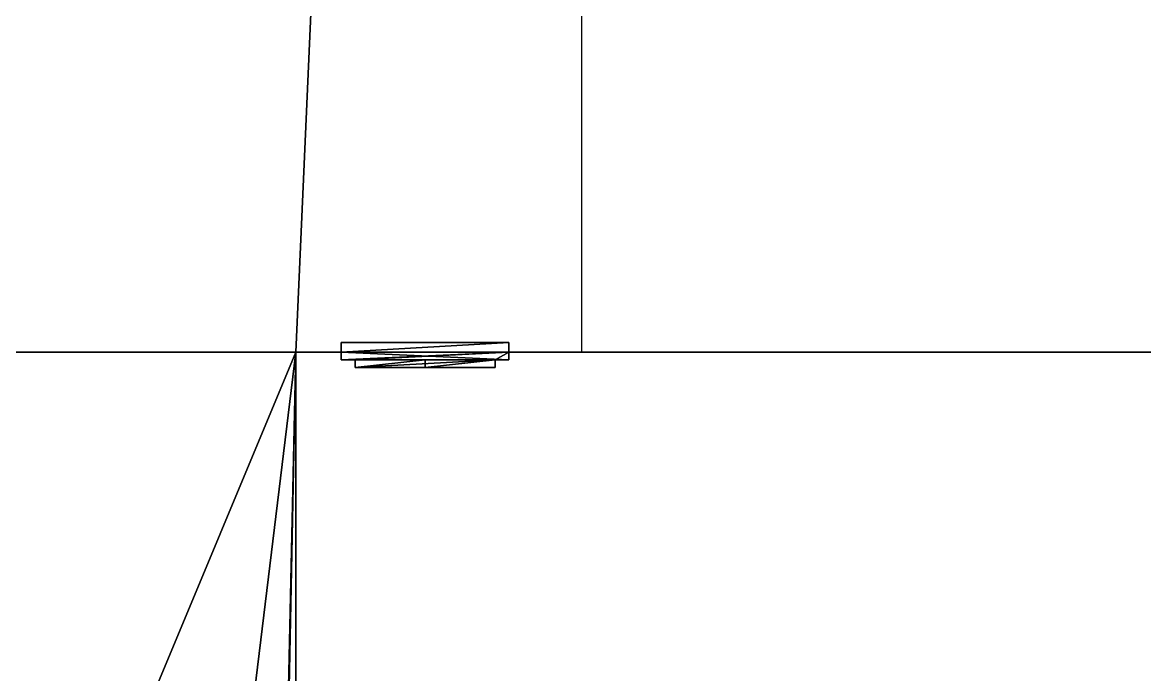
# Model space of a CAD drawing. Header units: metres. Extents: x -124 to 108, y 0 to 201.
# Drawn here: x 97.6 to 102.8, y 29.42 to 32.44 of the extents above; entities that cross this region are included whole.
import ezdxf

# ---------------------------------------------------------------- set-up
doc = ezdxf.new("R2010")
doc.units = ezdxf.units.M
doc.layers.get('0').update_dxf_attribs({"true_color": 0xff5454})

# ---------------------------------------------------------------- blocks, each defined once
blk = doc.blocks.new('door_ii')
for p, q in [((0, 2.0383), (0, 1.962)), ((0, 2.0383), (0, 2.0383, 0.046)), ((0, 1.962), (0, 2.0383, 0.046)), ((0.7777, 1.962), (0.7777, 2.0383)), ((0.7777, 2.0383), (0.7777, 2.0383, 0.046)), ((0.7777, 1.962), (0.7777, 2.0383, 0.046)), ((0.7777, 1.962, -0.0349), (0, 1.962, -0.0349)), ((0, 1.962, -0.0349), (0, 0, -0.0349)), ((0, 1.962), (0, 0)), ((0, 1.962), (0, 1.962, -0.0349)), ((0, 1.962), (0.7777, 1.962)), ((0.3889, 1.9314, -0.0714), (0.0643, 1.6068, -0.0714)), ((0.3889, 1.9314, -0.0349), (0.0643, 1.6068, -0.0349)), ((0.7134, 1.6068, -0.0714), (0.3889, 1.9314, -0.0714)), ((0.7134, 1.6068, -0.0349), (0.3889, 1.9314, -0.0349)), ((0.3889, 1.9314, -0.0714), (0.3889, 1.9314, -0.0349)), ((0.7777, 0, -0.0349), (0.7777, 1.962, -0.0349)), ((0.7777, 0), (0.7777, 1.962)), ((0.7777, 1.962), (0.7777, 1.962, -0.0349)), ((0.0643, 1.6068, -0.0714), (0.0643, 0, -0.0714)), ((0.0643, 1.6068, -0.0714), (0.0643, 1.6068, -0.0349)), ((0.0643, 1.6068, -0.0349), (0.0643, 0, -0.0349)), ((0.7134, 0, -0.0714), (0.7134, 1.6068, -0.0714)), ((0.7134, 0, -0.0349), (0.7134, 1.6068, -0.0349)), ((0.7134, 1.6068, -0.0714), (0.7134, 1.6068, -0.0349)), ((0, 0, -0.0349), (0.0643, 0, -0.0349)), ((0, 0), (0.7777, 0)), ((0, 0), (0, 0, -0.0349)), ((0.0643, 0, -0.0714), (0.0643, 0, -0.0349)), ((0.0643, 0, -0.0714), (0.7134, 0, -0.0714)), ((0.7134, 0, -0.0714), (0.7134, 0, -0.0349)), ((0.7134, 0, -0.0349), (0.7777, 0, -0.0349)), ((0.7777, 0), (0.7777, 0, -0.0349))]:
    blk.add_line(p, q)
at = {"color": 35, "true_color": 0x927150}
for p, q in [((0.7777, 2.0383), (0, 2.0383)), ((0.7777, 2.0383, 0.046), (0, 2.0383, 0.046))]:
    blk.add_line(p, q, dxfattribs=at)
at = {"color": 45, "true_color": 0xaa8f5f}
mesh = blk.add_polyface(dxfattribs=at)
corners = [(0, 2.0383), (0, 1.962), (0, 2.0383, 0.046)]
mesh.append_faces([[corners[k] for k in face] for face in [(0, 1, 2)]], dxfattribs={"color": 45})
mesh = blk.add_polyface(dxfattribs=at)
corners = [(0, 2.0383, 0.046), (0.7777, 2.0383), (0, 2.0383), (0.7777, 2.0383, 0.046)]
mesh.append_faces([[corners[k] for k in face] for face in [(0, 1, 2), (1, 0, 3)]], dxfattribs={"vtx0": -1, "color": 45})
at = {"color": 35, "true_color": 0x927150}
mesh = blk.add_polyface(dxfattribs=at)
corners = [(0.7777, 1.962), (0, 2.0383, 0.046), (0, 1.962), (0.7777, 2.0383, 0.046)]
mesh.append_faces([[corners[k] for k in face] for face in [(0, 1, 2), (1, 0, 3)]], dxfattribs={"vtx0": -1, "color": 35})
at = {"color": 45, "true_color": 0xaa8f5f}
mesh = blk.add_polyface(dxfattribs=at)
corners = [(0.7777, 2.0383, 0.046), (0.7777, 1.962), (0.7777, 2.0383)]
mesh.append_faces([[corners[k] for k in face] for face in [(0, 1, 2)]], dxfattribs={"color": 45})
mesh = blk.add_polyface(dxfattribs=at)
corners = [(0.7777, 0, -0.0349), (0.7134, 1.6068, -0.0349), (0.7134, 0, -0.0349), (0.0643, 0, -0.0349), (0, 1.962, -0.0349), (0, 0, -0.0349), (0.0643, 1.6068, -0.0349), (0.3889, 1.9314, -0.0349), (0.7777, 1.962, -0.0349)]
mesh.append_faces([[corners[k] for k in face] for face in [(0, 1, 2), (3, 4, 5)]], dxfattribs={"vtx0": -1, "color": 45})
mesh.append_faces([[corners[k] for k in face] for face in [(4, 7, 8), (8, 1, 0)]], dxfattribs={"vtx0": -1, "vtx1": -1, "color": 45})
mesh.append_faces([[corners[k] for k in face] for face in [(4, 3, 6), (4, 6, 7), (8, 7, 1)]], dxfattribs={"vtx0": -1, "vtx2": -1, "color": 45})
mesh = blk.add_polyface(dxfattribs=at)
corners = [(0.7777, 1.962), (0, 1.962, -0.0349), (0.7777, 1.962, -0.0349), (0, 1.962)]
mesh.append_faces([[corners[k] for k in face] for face in [(0, 1, 2), (1, 0, 3)]], dxfattribs={"vtx0": -1, "color": 45})
mesh = blk.add_polyface(dxfattribs=at)
corners = [(0, 1.962, -0.0349), (0, 0), (0, 0, -0.0349), (0, 1.962)]
mesh.append_faces([[corners[k] for k in face] for face in [(0, 1, 2), (1, 0, 3)]], dxfattribs={"vtx0": -1, "color": 45})
mesh = blk.add_polyface(dxfattribs=at)
corners = [(0.3889, 1.9314, -0.0714), (0.0643, 1.6068, -0.0349), (0.0643, 1.6068, -0.0714), (0.3889, 1.9314, -0.0349)]
mesh.append_faces([[corners[k] for k in face] for face in [(0, 1, 2), (1, 0, 3)]], dxfattribs={"vtx0": -1, "color": 45})
at = {"color": 28, "true_color": 0x130f0a}
mesh = blk.add_polyface(dxfattribs=at)
corners = [(0.7134, 0, -0.0714), (0.0643, 1.6068, -0.0714), (0.0643, 0, -0.0714), (0.3889, 1.9314, -0.0714), (0.7134, 1.6068, -0.0714)]
mesh.append_faces([[corners[k] for k in face] for face in [(0, 1, 2), (3, 0, 4)]], dxfattribs={"vtx0": -1, "color": 28})
mesh.append_faces([[corners[k] for k in face] for face in [(1, 0, 3)]], dxfattribs={"vtx0": -1, "vtx1": -1, "color": 28})
at = {"color": 45, "true_color": 0xaa8f5f}
mesh = blk.add_polyface(dxfattribs=at)
corners = [(0.3889, 1.9314, -0.0349), (0.7134, 1.6068, -0.0714), (0.7134, 1.6068, -0.0349), (0.3889, 1.9314, -0.0714)]
mesh.append_faces([[corners[k] for k in face] for face in [(0, 1, 2), (1, 0, 3)]], dxfattribs={"vtx0": -1, "color": 45})
mesh = blk.add_polyface(dxfattribs=at)
corners = [(0.7777, 1.962), (0.7777, 0, -0.0349), (0.7777, 0), (0.7777, 1.962, -0.0349)]
mesh.append_faces([[corners[k] for k in face] for face in [(0, 1, 2), (1, 0, 3)]], dxfattribs={"vtx0": -1, "color": 45})
mesh = blk.add_polyface(dxfattribs=at)
corners = [(0.0643, 1.6068, -0.0714), (0.0643, 0, -0.0349), (0.0643, 0, -0.0714), (0.0643, 1.6068, -0.0349)]
mesh.append_faces([[corners[k] for k in face] for face in [(0, 1, 2), (1, 0, 3)]], dxfattribs={"vtx0": -1, "color": 45})
mesh = blk.add_polyface(dxfattribs=at)
corners = [(0.7134, 1.6068, -0.0349), (0.7134, 0, -0.0714), (0.7134, 0, -0.0349), (0.7134, 1.6068, -0.0714)]
mesh.append_faces([[corners[k] for k in face] for face in [(0, 1, 2), (1, 0, 3)]], dxfattribs={"vtx0": -1, "color": 45})
mesh = blk.add_polyface(dxfattribs=at)
corners = [(0, 0), (0.0643, 0, -0.0349), (0, 0, -0.0349), (0.7134, 0, -0.0349), (0.7777, 0, -0.0349), (0.7777, 0), (0.7134, 0, -0.0714), (0.0643, 0, -0.0714)]
mesh.append_faces([[corners[k] for k in face] for face in [(0, 1, 2), (4, 0, 5), (1, 6, 7)]], dxfattribs={"vtx0": -1, "color": 45})
mesh.append_faces([[corners[k] for k in face] for face in [(3, 0, 4), (6, 1, 3)]], dxfattribs={"vtx0": -1, "vtx1": -1, "color": 45})
mesh.append_faces([[corners[k] for k in face] for face in [(1, 0, 3)]], dxfattribs={"vtx0": -1, "vtx1": -1, "vtx2": -1, "color": 45})
blk = doc.blocks.new('Component_1')
for p, q in [((100.1892, 60.8021, 7.6438), (100.1892, 30.9094, 7.6438)), ((98.8638, 30.9094, 7.6438), (87.5479, 30.9094, 7.6438)), ((98.8638, 30.9094), (87.5479, 30.9094)), ((98.8638, 30.9094, 13.6557), (98.8638, 23.1046, 13.6557)), ((108.0031, 30.9094, 13.6557), (98.8638, 30.9094, 13.6557)), ((98.8638, 30.9094, 7.6438), (98.8638, 30.9094, 13.6557)), ((98.8638, 30.9094), (98.8638, 23.1046)), ((98.8638, 30.9094), (98.8638, 30.9094, 7.6438)), ((100.1892, 30.9094, 7.6438), (98.8638, 30.9094, 7.6438)), ((108.0031, 30.9094), (100.1892, 30.9094)), ((100.1892, 30.9094), (100.1892, 30.9094, 7.6438))]:
    blk.add_line(p, q)
at = {"extrusion": (0, 1, 0)}
blk.add_blockref('door_ii', (-99.8527, 7.6438, 30.9094), dxfattribs=at)
mesh = blk.add_polyface()
corners = [(98.8638, 30.9094), (89.7246, 8.9741), (87.5479, 30.9094), (96.8166, 14.0938), (98.4961, 14.0938), (98.4961, 12.4142), (96.8166, 12.4142), (101.2657, 8.9741), (98.8638, 23.1046), (101.2657, 23.1046), (-20.4883, 200.884), (-36.2436, 166.56), (-36.2436, 200.884), (-62.7983, 120.0462), (-62.7983, 166.56), (-62.7983, 96.8369), (-62.7983, 69.0721), (28.0829, 69.0721), (-20.4883, 166.56), (4.4317, 132.3), (4.4317, 166.56), (28.0829, 132.3), (28.0829, 88.4306), (52.9352, 88.4306), (28.0829, 66.4607), (35.9315, 66.4607), (35.9315, 59.9298), (58.5118, 70.2663), (71.2137, 59.9298), (58.5118, 82.925), (78.994, 70.2663), (71.2137, 47.1726), (86.7108, 98.9359), (52.9352, 98.9359), (78.994, 82.925), (35.9315, 45.5423), (35.9315, 47.1726), (35.9315, 32.3853), (35.9315, 12.8996), (56.2283, 30.6197), (71.0143, 30.6197), (71.0143, 7.874), (89.7246, 7.874), (86.7108, 60.8021), (87.5479, 60.8021), (29.1243, 8.345), (29.1243, 12.8996), (56.2283, 8.345), (30.8642, 32.3853), (30.8642, 45.5423), (-93.4757, 160.2962), (-109.8283, 96.8369), (-109.8283, 160.2962), (-93.4757, 120.0462)]
mesh.append_faces([[corners[k] for k in face] for face in [(7, 8, 9), (10, 11, 12), (11, 13, 14), (19, 18, 20), (32, 23, 33), (31, 35, 36), (2, 43, 44), (38, 45, 46), (35, 48, 49), (50, 51, 52)]], dxfattribs={"vtx0": -1})
mesh.append_faces([[corners[k] for k in face] for face in [(0, 1, 2), (3, 0, 4), (4, 0, 5), (1, 6, 7), (6, 1, 3), (8, 5, 0), (15, 11, 16), (16, 11, 17), (18, 11, 10), (17, 23, 24), (24, 23, 25), (25, 23, 26), (26, 27, 28), (27, 23, 29), (28, 30, 31), (29, 32, 34), (34, 32, 30), (37, 31, 38), (39, 31, 40), (40, 31, 41), (41, 31, 42), (43, 30, 32), (42, 2, 1), (45, 38, 47), (47, 38, 39), (48, 35, 37), (51, 53, 15)]], dxfattribs={"vtx0": -1, "vtx1": -1})
mesh.append_faces([[corners[k] for k in face] for face in [(1, 0, 3), (7, 5, 8), (13, 11, 15), (17, 11, 18), (17, 18, 19), (26, 23, 27), (23, 32, 29), (35, 31, 37), (38, 31, 39), (42, 31, 30), (42, 30, 2), (2, 30, 43)]], dxfattribs={"vtx0": -1, "vtx1": -1, "vtx2": -1})
mesh.append_faces([[corners[k] for k in face] for face in [(7, 6, 5), (17, 19, 21), (17, 21, 22), (17, 22, 23), (28, 27, 30), (51, 50, 53), (15, 53, 13)]], dxfattribs={"vtx0": -1, "vtx2": -1})
mesh = blk.add_polyface()
corners = [(100.1892, 60.8021, 7.6438), (87.5479, 30.9094, 7.6438), (87.5479, 60.8021, 7.6438), (98.8638, 30.9094, 7.6438), (100.1892, 30.9094, 7.6438)]
mesh.append_faces([[corners[k] for k in face] for face in [(0, 1, 2), (3, 0, 4)]], dxfattribs={"vtx0": -1})
mesh.append_faces([[corners[k] for k in face] for face in [(1, 0, 3)]], dxfattribs={"vtx0": -1, "vtx1": -1})
mesh = blk.add_polyface()
corners = [(87.5479, 30.9094, 7.6438), (89.9568, 30.9094), (87.5479, 30.9094), (89.9568, 30.9094, 1.962), (89.9568, 30.9094, 2.0383), (90.7346, 30.9094, 2.0383), (93.2059, 30.9094, 2.0383), (93.9836, 30.9094, 2.0383), (93.9836, 30.9094, 1.962), (98.8638, 30.9094), (93.9836, 30.9094), (98.8638, 30.9094, 7.6438), (90.7346, 30.9094, 1.962), (93.2059, 30.9094), (90.7346, 30.9094), (93.2059, 30.9094, 1.962)]
mesh.append_faces([[corners[k] for k in face] for face in [(0, 1, 2), (8, 9, 10), (12, 13, 14)]], dxfattribs={"vtx0": -1})
mesh.append_faces([[corners[k] for k in face] for face in [(1, 0, 3), (3, 0, 4), (4, 0, 5), (6, 0, 7), (9, 8, 11), (11, 7, 0), (13, 12, 15), (15, 5, 6)]], dxfattribs={"vtx0": -1, "vtx1": -1})
mesh.append_faces([[corners[k] for k in face] for face in [(5, 0, 6)]], dxfattribs={"vtx0": -1, "vtx1": -1, "vtx2": -1})
mesh.append_faces([[corners[k] for k in face] for face in [(11, 8, 7), (15, 12, 5)]], dxfattribs={"vtx0": -1, "vtx2": -1})
mesh = blk.add_polyface()
corners = [(108.0031, 30.9094, 13.6557), (98.8638, 23.1046, 13.6557), (98.8638, 30.9094, 13.6557), (108.0031, 23.1046, 13.6557)]
mesh.append_faces([[corners[k] for k in face] for face in [(0, 1, 2), (1, 0, 3)]], dxfattribs={"vtx0": -1})
mesh = blk.add_polyface()
corners = [(98.8638, 29.2989, 11.0418), (98.8638, 29.2783, 11.499), (98.8638, 29.2783, 11.0418), (98.8638, 29.3227, 7.4849), (98.8638, 28.9751, 10.972), (98.8638, 28.7528, 7.4849), (98.8638, 29.2989, 10.972), (98.8638, 28.7528, 6.3292), (98.8638, 28.7775, 2.8339), (98.8638, 29.3227, 6.3292), (98.8638, 28.7775, 1.6782), (98.8638, 28.7775, 1.7385), (98.8638, 29.3475, 2.8339), (98.8638, 29.3227, 6.3895), (98.8638, 23.1046), (98.8638, 23.1046, 9.6425), (98.8638, 30.9094), (98.8638, 24.38, 8.4762), (98.8638, 23.1046, 13.6557), (98.8638, 24.7038, 8.4762), (98.8638, 24.7038, 8.5461), (98.8638, 24.7198, 10.8087), (98.8638, 25.2897, 10.8087), (98.8638, 25.2897, 10.869), (98.8638, 25.2897, 11.9644), (98.8638, 26.8917, 9.8508), (98.8638, 27.2156, 9.8508), (98.8638, 27.2156, 9.9206), (98.8638, 29.3475, 1.6782), (98.8638, 29.3475, 1.7385), (98.8638, 24.7198, 11.9644), (98.8638, 30.9094, 13.6557), (98.8638, 24.4006, 9.0033), (98.8638, 24.38, 8.5461), (98.8638, 24.4006, 8.5461), (98.8638, 24.6832, 9.0033), (98.8638, 24.7198, 10.869), (98.8638, 26.9124, 10.3778), (98.8638, 26.8917, 9.9206), (98.8638, 26.9124, 9.9206), (98.8638, 27.195, 10.3778), (98.8638, 28.9957, 11.499), (98.8638, 28.7528, 6.3895), (98.8638, 28.9751, 11.0418), (98.8638, 28.9957, 11.0418), (98.8638, 30.9094, 7.6438), (98.8638, 24.6832, 8.5461), (98.8638, 27.195, 9.9206)]
mesh.append_faces([[corners[k] for k in face] for face in [(0, 1, 2), (8, 10, 11), (32, 33, 34), (30, 21, 36), (37, 38, 39), (5, 7, 42), (41, 43, 44), (31, 16, 45), (20, 35, 46), (27, 40, 47)]], dxfattribs={"vtx0": -1})
mesh.append_faces([[corners[k] for k in face] for face in [(3, 4, 5), (4, 3, 6), (6, 3, 0), (7, 8, 9), (9, 12, 13), (13, 12, 3), (14, 10, 15), (15, 17, 18), (17, 10, 19), (19, 10, 20), (21, 10, 22), (22, 10, 23), (23, 10, 24), (25, 10, 26), (26, 10, 27), (10, 16, 28), (28, 16, 29), (29, 16, 12), (18, 30, 31), (33, 18, 17), (38, 24, 25), (43, 5, 4)]], dxfattribs={"vtx0": -1, "vtx1": -1})
mesh.append_faces([[corners[k] for k in face] for face in [(8, 7, 10), (15, 10, 17), (20, 10, 21), (24, 10, 25), (27, 10, 7), (30, 18, 32), (32, 18, 33), (30, 35, 20), (30, 20, 21), (31, 24, 37), (37, 24, 38), (31, 40, 27), (31, 27, 41), (41, 27, 5), (5, 27, 7), (41, 5, 43), (31, 1, 0), (31, 0, 3), (31, 3, 12), (31, 12, 16)]], dxfattribs={"vtx0": -1, "vtx1": -1, "vtx2": -1})
mesh.append_faces([[corners[k] for k in face] for face in [(9, 8, 12), (10, 14, 16), (30, 32, 35), (31, 30, 24), (31, 37, 40), (31, 41, 1)]], dxfattribs={"vtx0": -1, "vtx2": -1})
mesh = blk.add_polyface()
corners = [(108.0031, 30.9094, 13.6557), (100.1892, 30.9094), (108.0031, 30.9094), (100.1892, 30.9094, 7.6438), (99.8527, 30.9094, 7.6438), (99.8527, 30.9094, 9.6058), (99.8527, 30.9094, 9.6821), (99.075, 30.9094, 9.6821), (99.075, 30.9094, 9.6058), (98.8638, 30.9094, 7.6438), (99.075, 30.9094, 7.6438), (98.8638, 30.9094, 13.6557)]
mesh.append_faces([[corners[k] for k in face] for face in [(0, 1, 2), (8, 9, 10)]], dxfattribs={"vtx0": -1})
mesh.append_faces([[corners[k] for k in face] for face in [(1, 0, 3), (3, 0, 4), (4, 0, 5), (5, 0, 6), (6, 0, 7), (9, 8, 11), (11, 7, 0)]], dxfattribs={"vtx0": -1, "vtx1": -1})
mesh.append_faces([[corners[k] for k in face] for face in [(11, 8, 7)]], dxfattribs={"vtx0": -1, "vtx2": -1})

msp = doc.modelspace()

# ---------------------------------------------------------------- block references
msp.add_blockref('Component_1', (0, 0))

doc.saveas('drawing.dxf')
